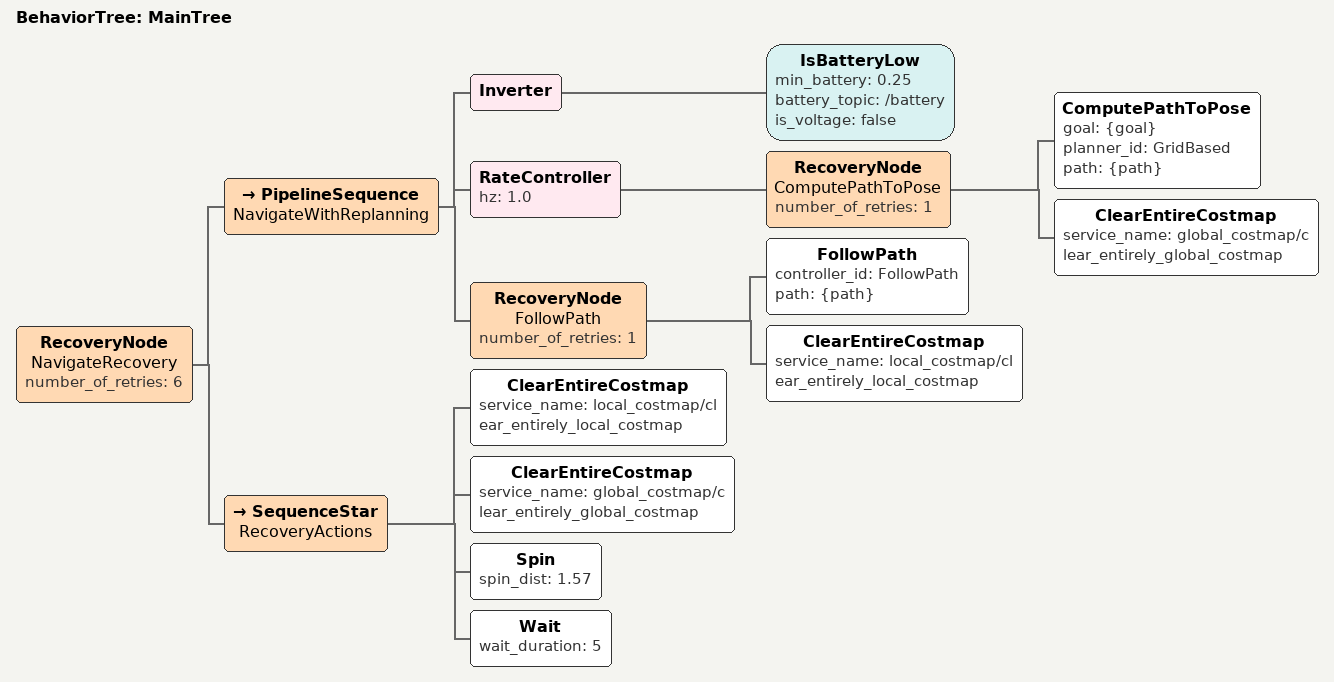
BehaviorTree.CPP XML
<?xml version="1.0" encoding="UTF-8"?>
<root BTCPP_format="3"
      main_tree_to_execute="MainTree">
  <BehaviorTree ID="MainTree">
    <RecoveryNode name="NavigateRecovery"
                  number_of_retries="6">
      <PipelineSequence name="NavigateWithReplanning">
        <Inverter>
          <IsBatteryLow min_battery="0.25"
                        battery_topic="/battery"
                        is_voltage="false"/>
        </Inverter>
        <RateController hz="1.0">
          <RecoveryNode name="ComputePathToPose"
                        number_of_retries="1">
            <ComputePathToPose goal="{goal}"
                               planner_id="GridBased"
                               path="{path}"/>
            <ClearEntireCostmap service_name="global_costmap/clear_entirely_global_costmap"
                                />
          </RecoveryNode>
        </RateController>
        <RecoveryNode name="FollowPath"
                      number_of_retries="1">
          <FollowPath controller_id="FollowPath"
                      path="{path}"
                      />
          <ClearEntireCostmap service_name="local_costmap/clear_entirely_local_costmap"
                              />
        </RecoveryNode>
      </PipelineSequence>
      <SequenceStar name="RecoveryActions">
        <ClearEntireCostmap service_name="local_costmap/clear_entirely_local_costmap"
                            />
        <ClearEntireCostmap service_name="global_costmap/clear_entirely_global_costmap"
                            />
        <Spin spin_dist="1.57"/>
        <Wait wait_duration="5"/>
      </SequenceStar>
    </RecoveryNode>
  </BehaviorTree>

</root>
